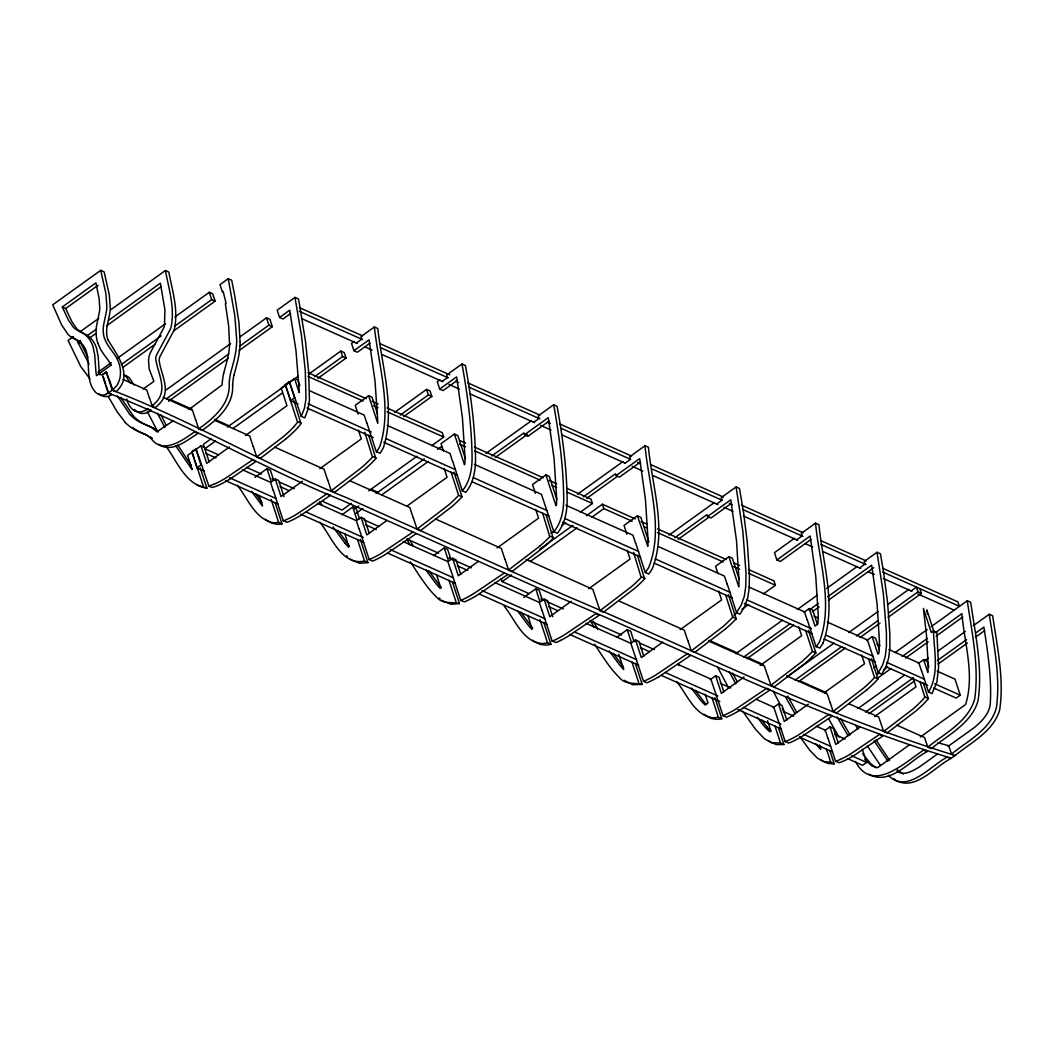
<?xml version="1.0" encoding="UTF-8"?>
<svg xmlns="http://www.w3.org/2000/svg" width="1054" height="1054" viewBox="0 0 1054 1054"><rect width="100%" height="100%" fill="white"/><g stroke="black" fill="none" stroke-linecap="round" stroke-linejoin="round"><path stroke-width="1.5" d="M240.048 341.812L238.981 322.906L234.752 295.805L231.696 280.206L228.27 278.678L219.996 284.606L222.394 291.932L223.105 291.418L226.096 303.275L225.411 303.776L228.692 326.279L229.495 343.341M232.605 385.145C233.922 405.263 217.032 419.9 202.144 430.401L198.719 428.873L195.688 419.637M223.738 373.195L226.307 363.498A73.187 53.187 -65.9 0 0 229.706 343.301M233.988 375.132L236.926 364.052A77.838 56.56 -65.9 0 0 240.154 341.786M294.988 297.386L298.414 298.914L299.823 306.345L305.489 341.404L308.703 372.22L309.441 400.296L307.873 409.716L304.698 417.911L301.26 416.383L304.435 408.175L306.003 398.768L305.278 370.679L301.497 335.739L294.988 297.386L277.189 310.166L279.573 317.478L283.012 319.019L290.627 313.552M823.108 642.861C836.863 605.101 822.607 563.126 818.945 524.708L815.519 523.179L801.317 533.377L802.147 535.933L796.64 539.885M928.561 692.083C939.483 673.638 934.081 651.082 933.422 630.924L936.861 632.466L938.627 667.05L936.822 682.281L931.986 693.611L928.561 692.083L921.67 671.003M877.033 552.283L880.459 553.811L883.595 572.256L887.587 602.532L889.839 634.034L889.879 647.881L888.654 658.065L886.019 666.615L881.711 674.257L878.285 672.729L882.593 665.074L885.228 656.537L886.44 646.339L886.414 632.505L883.344 593.626L877.033 552.283L864.214 561.479L865.057 564.048L859.55 568.001M374.381 326.977L377.806 328.505C381.917 367.279 395.711 409.057 383.445 447.502A32.305 23.478 -65.9 0 1 380.02 453.273L376.594 451.744A32.305 23.478 -65.9 0 0 380.02 445.974C392.272 407.529 378.491 365.751 374.381 326.977L360.969 336.608L361.812 339.164L356.292 343.13M823.108 642.861A34.071 24.756 -65.9 0 1 819.801 648.078L816.376 646.55A34.071 24.756 -65.9 0 0 819.683 641.333C833.424 603.56 819.195 561.598 815.519 523.179M301.26 416.383L289.323 381.653L285.318 384.539L297.557 422.219A48.339 35.125 -65.9 0 1 293.802 426.712L293.71 426.83M293.855 400.507L300.996 423.748A48.339 35.125 -65.9 0 1 297.241 428.24L297.149 428.359A104.425 75.888 -65.9 0 1 286.201 438.596M461.981 363.999L465.42 365.527C471.059 396.172 475.064 427.213 475.525 458.398C475.644 470.321 473.47 482.89 465.776 492.402L462.35 490.861C470.242 481.111 472.284 468.187 472.087 456C471.52 425.105 467.594 394.354 461.981 363.999L446.751 374.934L447.594 377.503L442.074 381.456M474.392 464.353L541.453 494.313L553.864 531.783C561.611 522.257 563.837 509.635 563.706 497.659C563.271 466.474 559.279 435.421 553.64 404.776L538.251 415.829L539.095 418.385L533.574 422.338M736.087 486.948L739.513 488.476L743.61 512.89L747.286 542.27L749.42 574.272L749.223 587.803L747.721 597.908L744.704 606.485L739.987 614.166L736.548 612.624L741.265 604.956L744.295 596.38L745.797 586.274L745.982 572.744L742.899 531.638L736.087 486.948L721.252 497.593L722.082 500.163L716.575 504.115M919.997 681.661L924.859 697.208A58.141 42.252 -65.9 0 1 921.17 701.345L920.656 701.885A112.449 81.725 -65.9 0 1 912.685 709.263L883.634 731.476L878.772 717.089L848.786 703.69M923.436 683.203L928.297 698.736A58.141 42.252 -65.9 0 1 924.595 702.873L924.081 703.413A112.449 81.725 -65.9 0 1 916.124 710.804L887.06 733.004L883.634 731.476M868.562 658.75L874.477 677.524A70.947 51.567 -65.9 0 1 870.42 681.819L870.354 681.898A122.646 89.142 -65.9 0 1 863.226 688.42L833.121 711.41L830.288 702.741M871.487 658.724L877.916 679.066A70.947 51.567 -65.9 0 1 873.858 683.361L873.792 683.427A122.646 89.142 -65.9 0 1 866.665 689.962M364.776 432.219L372.405 457.054A72.133 52.423 -65.9 0 1 368.742 460.941L368.162 461.507A125.452 91.171 -65.9 0 1 360.811 468.213L331.259 490.742L327.728 479.965M368.702 435.289L375.83 458.582A72.133 52.423 -65.9 0 1 372.167 462.469L371.601 463.049A125.452 91.171 -65.9 0 1 364.249 469.741L334.685 492.284L331.259 490.742M725.508 594.601L732.728 617.236A107.956 78.457 -65.9 0 1 722.148 627.275L691.266 650.924L687.88 640.555M736.153 618.764L728.446 594.64M549.766 536.618L542.586 513.048M546.012 514.589L553.205 538.146A111.237 80.842 -65.9 0 1 543.073 547.711L511.967 571.518L508.542 569.977L505.011 559.187M633.573 552.362L641.161 577.394A83.266 60.513 -65.9 0 1 637.341 581.281L637.209 581.413A131.342 95.453 -65.9 0 1 631.069 586.986L599.989 610.714L592.835 589.318L526.117 559.49M637.499 555.432L644.587 578.936A83.266 60.513 -65.9 0 1 640.766 582.822L640.648 582.941A131.342 95.453 -65.9 0 1 634.495 588.527L603.428 612.255L599.989 610.714M107.93 339.81C116.875 354.763 133.963 375.659 116.177 391.521C108.944 390.441 117.6 386.713 118.101 383.129C119.3 380.771 120.064 378.175 120.34 375.54C120.775 371.272 120.248 366.911 118.812 362.866C115.808 353.683 107.561 347.425 104.504 338.281M539.661 546.222L508.542 569.977M725.613 628.869L694.705 652.452L691.266 650.924M866.665 689.975L836.56 712.939L833.121 711.41M286.227 438.662L260.154 458.477L256.715 456.935L253.289 446.448M110.736 309.784L165.386 270.535L168.811 272.064C172.276 290.206 178.205 308.888 174.727 327.465A27.773 20.184 -65.9 0 1 173.805 330.758L159.892 356.674A12.701 9.223 -65.9 0 0 159.101 359.928C160.682 374.433 172.487 391.706 158.627 404.578A26.745 19.446 -65.9 0 1 156.335 406.752C155.676 408.346 150.458 406.106 152.896 405.21M256.715 456.935L282.801 437.12A104.425 75.888 -65.9 0 0 293.75 426.883M413.511 518.304L417.041 529.095L448.108 505.38A131.052 95.242 -65.9 0 0 454.248 499.807L454.393 499.662A80.262 58.326 -65.9 0 0 458.648 495.301L451.086 472.166M767.707 675.627L770.869 685.298L801.527 661.899A127.547 92.699 -65.9 0 0 808.194 655.825A76.705 55.743 -65.9 0 0 812.45 651.398L805.572 630.384M896.73 725.112L924.516 737.523L927.823 747.128C944.858 733.202 968.534 721.634 974.752 698.723C979.232 666.102 971.999 632.953 967.256 600.754L931.196 626.643M937.915 742.767L948.679 745.692L951.564 754.045C967.835 740.738 990.431 729.697 996.386 707.827C1000.681 676.668 993.79 645.022 989.258 614.258L973.343 625.681M73.424 336.582L68.088 340.402L80.671 366.357L89.985 378.979M80.078 331.786L98.747 318.387M89.076 364.065L77.877 342.405L80.539 340.495M87.192 335.712L96.507 329.032M108.483 320.429L160.366 283.17L164.898 309.612L164.49 325.475A18.722 13.61 -65.9 0 1 163.857 327.689L149.997 353.446A21.818 15.863 -65.9 0 0 148.522 360.336L149.207 369.098L153.91 381.324L143.212 389.018M89.3 338.202L95.954 333.433M106.586 325.791L161.143 286.622M98.022 372.207L111.276 362.695M117.89 357.938L165.583 323.683M174.859 317.03L209.298 292.301L212.724 293.829L215.121 301.141L173.897 330.745M955.293 755.296L951.275 758.182C816.336 717.181 689.948 652.426 560.241 597.816L342.55 500.571C262.789 468.319 188.416 424.011 108.219 393.076L102.225 374.763L106.243 371.878L109.708 381.166M106.744 372.102L102.225 374.763M121.276 364.539L161.157 335.897M174.463 326.345L211.696 299.613L215.121 301.141M123.371 367.029L155.281 344.118M108.219 393.076L112.225 390.191C192.421 421.152 266.807 465.407 346.555 497.699L564.259 594.93C693.308 649.304 819.129 713.413 953.198 754.875M165.597 390.296L230.642 343.591M239.93 336.911L266.491 317.847L269.916 319.388L272.314 326.7L239.021 350.6M166.374 398.781L228.942 353.854M239.587 346.199L268.875 325.172L272.314 326.7M279.573 317.478L289.731 310.192L295.976 350.613L299.178 390.283A116.164 84.425 -65.9 0 1 299.204 392.615L294.58 378.544L281.207 388.149L286.952 405.711L245.477 435.486M168.469 401.271L228.375 358.255M173.093 420.849L156.809 431.85A63.253 45.968 -65.9 0 0 149.589 426.383M188.969 409.453L222.091 384.973A63.253 45.968 -65.9 0 1 223.659 373.195M198.719 428.873C213.606 418.372 230.483 403.722 229.166 383.603A54.176 39.367 -65.9 0 1 230.483 373.603L233.487 362.523A77.838 56.56 -65.9 0 0 236.728 340.258L234.805 315.515L228.27 278.678M204.463 471.23L196.953 467.871L191.683 451.771L196.202 449.109L198.837 457.159M196.202 449.109L191.683 451.771M287.149 383.801L289.837 381.877M204.384 447.318L200.958 445.776L187.572 455.381L192.21 469.544A116.164 84.425 -65.9 0 1 190.945 468.016L175.675 445.763M211.406 438.569L203.382 444.34L209.166 461.955M227.453 427.041L286.306 384.789M290.324 381.904L298.348 376.133M215.517 441.046L204.819 448.727L218.244 454.722M232.908 428.556L282.393 393.01M308.756 374.104L340.824 351.074L344.263 352.603L346.055 358.096L317.965 378.267M354.144 341.509L351.522 343.38L353.92 350.705L357.346 352.234L369.967 343.182M314.54 376.726L342.616 356.555L346.055 358.096M353.92 350.705L369.058 339.836L374.987 380.652L377.727 420.836A111.935 81.356 -65.9 0 1 377.727 423.194L368.637 395.711L355.251 405.316L358.123 414.103M196.953 467.871L200.958 464.985L195.701 448.885M285.318 384.539L290.575 400.639L294.593 397.753L289.323 381.653M229.429 447.015L206.689 463.352L200.958 445.776M254.936 477.357L266.978 468.714L270.404 470.242L273.763 480.492M283.987 496.632L278.73 480.532L275.292 479.003L271.286 481.889L266.978 468.714M394.525 412.443L426.606 389.4L430.045 390.929L431.837 396.423L403.748 416.593M439.926 379.835L437.305 381.719L439.702 389.031L443.128 390.573L457.476 380.27M302.432 481.204L281.036 496.566L275.292 479.003M319.823 468.714L361.285 438.938L358.413 430.151M400.309 415.065L428.398 394.894L431.837 396.423M439.702 389.031L456.645 376.871L462.429 417.753L464.985 457.225A97.231 70.658 -65.9 0 1 464.84 464.01L464.458 464.774L454.406 434.037L441.033 443.642L443.431 450.967M351.43 503.338L342.063 510.057L322.669 501.388M368.821 490.848L416.976 456.263M431.679 445.697L443.721 437.054L442.285 432.667L387.082 408.003M342.063 514.721L352.761 507.04L356.186 508.581L359.533 518.818M354.75 508.858L358.755 505.973M376.146 493.483L424.301 458.912M437.673 449.307L441.679 446.422M356.173 513.245L362.866 508.45M381.588 494.998L428.411 461.375M369.295 533.508L364.513 518.871L361.074 517.33L357.069 520.215L352.761 507.04M386.884 520.492L366.818 534.892L361.074 517.33M406.949 506.078L447.067 477.264L444.195 468.49M485.986 453.352L531.4 420.744M491.81 455.947L523.917 432.891L524.51 434.722L527.949 436.264L549.081 421.073M524.51 434.722L548.291 417.647L554.075 458.53L556.604 498.015A97.1 70.565 -65.9 0 1 556.459 504.8L555.959 505.67L545.906 474.932L532.533 484.537L535.406 493.312M495.248 457.476L527.343 434.432L527.949 436.264M433.563 555.616L444.261 547.935L447.686 549.463L451.033 559.714M460.796 574.39L456 559.753L452.574 558.225L448.556 561.097L444.261 547.935M478.384 561.374L458.319 575.787L452.574 558.225M497.106 547.935L538.568 518.16L535.696 509.372M577.487 494.247L622.901 461.626M635.733 543.232L645.298 572.506L648.737 574.035A36.508 26.534 -65.9 0 0 652.294 568.712C667.432 530.175 652.044 486.711 648.447 447.278L645.022 445.75L629.752 456.711L630.582 459.267L625.075 463.233M583.31 496.829L615.417 473.786L616.01 475.617L619.449 477.146L640.476 462.034M616.01 475.617L639.686 458.609L645.443 499.425L647.986 538.857A94.109 68.391 -65.9 0 1 647.802 546.315L637.406 515.814L624.034 525.419L626.906 534.207M586.749 498.371L617.512 476.276M550.939 533.271L553.613 531.348M561.637 525.59L565.655 522.705M580.372 512.139L592.414 503.496L590.978 499.109L567.105 488.437M539.543 549.358L572.981 525.353M586.353 515.749L602.414 504.22L635.233 518.884M501.23 578.686L502.191 581.61L511.559 574.878M530.281 561.439L577.091 527.817M591.808 517.25L603.85 508.608L632.189 521.269M523.719 597.46L535.761 588.817L539.187 590.345L542.533 600.596M552.77 616.735L547.5 600.635L544.075 599.107L540.056 601.992L535.761 588.817M571.215 601.307L549.819 616.669L544.075 599.107M588.606 588.817L630.068 559.042L627.196 550.254M668.987 535.129L714.401 502.508M674.81 537.724L706.918 514.668L707.511 516.5L710.936 518.028L731.595 503.206M707.511 516.5L730.751 499.82L736.456 540.307L738.959 579.489A93.253 67.772 -65.9 0 1 738.788 586.867L728.907 556.71L715.534 566.314L717.932 573.626M678.249 539.253L709.013 517.158M616.55 637.393L627.262 629.699L630.687 631.241L634.034 641.478M643.783 656.168L639.001 641.53L635.575 639.989L631.557 642.874L627.262 629.699M794.466 538.291L774.479 552.639L776.877 559.964L780.303 561.492L810.934 539.49M776.877 559.964L810.17 536.051L815.743 575.879L818.181 614.574A84.333 61.29 -65.9 0 1 817.851 623.77L815.005 626.102L809.261 608.54L803.912 612.374M662.716 642.189L641.319 657.564L635.575 639.989M680.107 629.699L721.568 599.924L718.696 591.149M733.94 615.049L736.614 613.125M741.963 609.278L748.656 604.482M763.373 593.916L775.401 585.273L773.965 580.886L748.604 569.542M735.811 653.691L782.569 620.121M797.259 609.568L817.298 595.181M826.652 588.461L857.376 566.393M710.291 679.606L715.64 675.772L719.065 677.3L723.848 691.938M743.637 657.116L790.316 623.586M808.985 610.174L818.326 603.481M827.667 596.775L871.684 565.155L877.099 604.034L879.484 642.018M747.062 658.645L793.741 625.127M812.423 611.715L819.09 606.92M828.431 600.213L873.779 567.658M744.111 677.011L721.371 693.334L715.64 675.772M760.171 665.482L801.633 635.707L798.761 626.919M787.285 676.694L834.03 643.111M848.733 632.571L878.114 611.465M887.468 604.746L908.838 589.397M911.012 591.004L916.44 587.104L917.994 591.861L921.433 593.389L888.035 617.38M795.085 680.12L841.843 646.537M856.546 635.984L877.916 620.635M888.601 612.967L917.994 591.861M798.524 681.648L845.282 648.078M859.972 637.525L880.011 623.138M773.188 707.721L778.537 703.874L781.976 705.416L786.758 720.053M866.823 640.489L872.172 636.642L875.597 638.171L879.431 649.883M767.562 720.804L770.909 731.054L769.842 731.608M808.352 704.151L784.281 721.45L778.537 703.874M824.412 692.623L864.53 663.809L861.671 655.035M873.779 667.867L876.454 665.957M895.149 652.531L927.191 629.515M933.422 630.924L931.275 632.479L923.396 608.382L926.479 635.219L928.113 664.402M876.954 674.626L879.616 672.716M883.595 669.857L887.573 666.998M902.184 656.51L927.401 638.408M935.359 632.69L961.907 613.626C964.397 643.243 974.95 675.298 965.569 704.507L920.3 737.023M877.732 678.065L891.012 668.526M905.61 658.052L928.179 641.846M936.136 636.129L962.684 617.064M824.663 730.725L830.012 726.878L833.437 728.406L838.22 743.044M918.284 663.48L923.633 659.646L927.072 661.174L928.943 666.892M857.982 708.525L904.398 675.206M924.279 660.924L928.258 658.065M937.546 651.398L965.385 631.399M865.479 712.188L913.383 677.788M937.335 660.581L966.61 639.554M975.925 632.861L983.909 627.13C987.756 652.347 991.84 677.972 990.273 703.532C989.561 713.756 981.696 721.265 974.383 727.497L948.099 746.377M868.904 713.716L914.147 681.227M938.1 664.02L967.388 643.006M975.372 637.262L984.686 630.582M859.827 727.155L835.756 744.44L830.012 726.878M874.543 716.588L916.005 686.813L913.133 678.025M862.317 749.262L866.625 762.437L862.607 765.323L847.574 758.603M937.243 671.174L954.99 679.105L960.247 695.205L956.241 698.091L933.699 688.012M909.642 744.677L877.679 767.628L872.04 766.034L866.006 760.764M937.599 753.913L919.193 767.128C912.777 770.619 903.924 776.64 896.941 770.975M111.065 365.171L96.481 375.646A57.865 42.055 -65.9 0 1 95.677 368.65L94.728 354.869L93.015 346.568A37.206 27.048 -65.9 0 0 84.821 334.5L75.638 329.151A24.334 17.681 -65.9 0 1 73.332 327.241L68.444 320.152L62.291 306.964L95.901 282.854L99.063 298.177L99.787 308.242A24.334 17.681 -65.9 0 1 99.366 312.116L96.494 326.108A37.206 27.048 -65.9 0 0 97.785 343.143M62.291 306.964L65.717 308.506L98.035 285.318M412.865 532.099L381.061 553.534A131.052 95.242 -65.9 0 1 374.302 557.21L374.13 557.289A80.262 58.326 -65.9 0 1 369.19 559.542L359.111 528.686M416.304 533.627L384.486 555.063A131.052 95.242 -65.9 0 1 377.727 558.752L377.569 558.831A80.262 58.326 -65.9 0 1 372.615 561.071L369.19 559.529M504.365 572.981L472.495 594.456M507.804 574.509L475.934 595.997A111.237 80.842 -65.9 0 1 464.59 601.847L460.69 600.437L450.611 569.568M947.388 757.035C931.222 764.94 906.835 795.085 888.324 775.204M229.324 479.517L255.977 461.468L252.552 459.939L225.899 477.989A104.425 75.888 -65.9 0 1 213.685 484.379M658.882 676.787L690.528 655.456L687.089 653.928L655.443 675.258A107.956 78.457 -65.9 0 1 643.572 681.319L630.819 643.322L586.116 623.349M849.695 754.532L879.458 734.467L882.896 736.008L853.134 756.061A112.449 81.725 -65.9 0 1 844.28 760.751L843.674 760.988A58.141 42.252 -65.9 0 1 839.195 762.727L835.558 761.251L828.036 738.235M109.445 395.698C114.873 394.736 108.114 391.719 106.019 394.17M542.099 610.464L552.138 641.161L556.09 642.492A83.266 60.513 -65.9 0 0 560.517 640.45L560.662 640.384M840.249 759.46L840.842 759.196A112.449 81.725 -65.9 0 0 849.695 754.506M460.69 600.437L461.151 600.253A111.237 80.842 -65.9 0 0 472.482 594.403M552.138 641.161L552.665 640.951A83.266 60.513 -65.9 0 0 557.092 638.922L557.237 638.843A131.342 95.453 -65.9 0 0 563.995 635.154L595.813 613.718L599.252 615.246L567.421 636.695A131.342 95.453 -65.9 0 1 560.662 640.384M213.554 484.353L213.672 484.3A48.339 35.125 -65.9 0 1 208.85 485.934L198.982 457.133M283.302 520.887L283.737 520.729A72.133 52.423 -65.9 0 0 288.071 518.871L288.73 518.555A125.452 91.171 -65.9 0 0 296.833 514.154L327.083 493.746L330.508 495.275L300.258 515.696A125.452 91.171 -65.9 0 1 292.156 520.096L291.497 520.399A72.133 52.423 -65.9 0 1 287.175 522.27L283.302 520.887L273.329 490.36M785.19 741.581L785.375 741.515A70.947 51.567 -65.9 0 0 790.171 739.447L790.25 739.421A122.646 89.142 -65.9 0 0 798.115 735.178L828.958 714.414L832.383 715.943L801.554 736.72A122.646 89.142 -65.9 0 1 793.675 740.975A70.947 51.567 -65.9 0 1 788.814 743.057L785.19 741.581L773.794 707.208L755.995 699.25M835.558 761.251L835.769 761.186A58.141 42.252 -65.9 0 0 840.249 759.447M410.309 561.808C418.478 574.022 426.027 587.012 436.725 597.249C442.614 604.482 452.219 601.65 459.491 603.56L452.39 581.861M459.399 603.573L451.191 604.285L443.523 601.36M635.312 663.388L642.189 684.402C634.864 682.597 625.272 684.942 619.488 677.669C609.502 667.907 602.282 655.746 594.535 644.231M642.189 684.402L632.571 684.718L624.192 680.291M360.389 539.411L367.978 562.625L364.552 561.097C341.285 565.853 331.628 536.328 319.797 522.178M367.978 562.625L359.361 563.258L351.72 560.109M714.889 697.656L721.753 718.67L717.985 717.221A34.071 24.756 -65.9 0 1 713.163 717.827C694.52 715.666 687.076 694.257 676.589 681.503M721.753 718.67L721.41 718.749A34.071 24.756 -65.9 0 1 716.601 719.355L710.976 718.42L705.192 715.205M275.068 502.494L282.037 523.798L278.322 522.323A32.305 23.478 -65.9 0 1 273.157 522.705C254.923 519.108 247.769 498.265 237.308 485.248M282.037 523.798L281.761 523.851A32.305 23.478 -65.9 0 1 276.583 524.246L271.458 523.061L266.491 520.189M778.353 727.497L783.912 744.493L780.487 742.965L771.673 742.767L764.361 738.735L755.626 729.408L742.688 711.226M783.912 744.493L776.35 744.611L769.42 741.489M829.761 750.29L834.188 763.847L830.763 762.319L823.332 761.555L817.443 758.182L809.973 750.514L799.986 736.904M834.188 763.847L827.957 763.452L822.054 760.606M200.273 467.897L206.9 488.147C186.044 485.117 177.612 462.403 166.664 447.225M206.9 488.147L198.218 485.472M100.393 374.354L99.287 374.065A18.722 13.61 -65.9 0 1 98.76 373.88M123.95 375.184L124.939 375.435A21.818 15.863 -65.9 0 1 129.51 377.978L134.042 385.013M903.238 774.176L897.349 769.842M553.64 404.776L557.065 406.304C562.704 436.949 566.696 468.002 567.144 499.188C567.263 511.137 565.063 523.719 557.355 533.232L553.864 531.783M967.256 600.754L970.681 602.282C975.385 634.653 982.868 668.025 978.046 700.791C971.524 723.387 948.192 734.836 931.249 748.669L927.823 747.128M989.258 614.258L992.684 615.786C997.163 646.708 1004.304 678.592 999.693 709.882C993.448 731.436 971.169 742.372 955.003 755.573L951.564 754.045M299.402 307.623L362.536 335.844M380.586 343.894L449.742 374.802M467.778 382.865L539.951 415.118M559.49 423.84L631.649 456.092M651.201 464.827L723.36 497.066M741.41 505.129L803.043 532.678M821.092 540.742L866.19 560.899M882.725 568.29L957.902 601.874L959.338 606.261L882.659 572.006M299.336 311.338L362.471 339.559M380.52 347.622L448.174 377.846M455.684 381.205L458.688 382.549M469.214 387.253L539.872 418.833M547.395 422.193L550.399 423.537M560.926 428.24L630.081 459.136M637.604 462.495L640.608 463.839M652.637 469.214L721.792 500.123M729.315 503.483L732.319 504.826M742.846 509.53L802.977 536.394M821.013 544.457L866.124 564.615M301.497 318.545L357.122 343.393M364.644 346.753L372.154 350.112M382.681 354.816L442.825 381.693M448.833 384.381L459.36 389.084M469.886 393.788L534.523 422.667M540.544 425.355L551.071 430.058M561.584 434.762L624.732 462.983M632.255 466.342L642.769 471.046M653.296 475.749L717.945 504.629M723.953 507.317L732.978 511.348M743.505 516.052L797.628 540.241M805.151 543.601L812.66 546.96M823.187 551.664L860.775 568.462M868.285 571.821L874.306 574.496M883.318 578.527L911.881 591.294M917.902 593.982L953.989 610.108M368.637 395.711L372.062 397.239L377.622 414.235M454.406 434.037L457.844 435.579L465.381 458.635M545.906 474.932L549.345 476.461L556.881 499.517M637.406 515.814L640.845 517.356L648.882 541.94M728.907 556.71L732.346 558.238L739.236 579.357M308.018 372.668L366.199 398.662M372.167 401.337L378.136 403.998M459.689 440.44L465.657 443.115M474.603 447.107L543.232 477.778M549.2 480.44L556.657 483.773M641.201 521.546L647.169 524.22M657.604 528.884L726.232 559.542M733.689 562.876L739.658 565.55M307.966 376.397L363.156 401.06M373.603 405.724L378.083 407.727M387.029 411.719L443.721 437.054M459.636 444.169L465.604 446.83M474.55 450.835L540.188 480.163M552.125 485.499L556.604 487.501M567.052 492.165L592.414 503.496M644.126 526.605L647.103 527.935M657.551 532.613L723.189 561.94M733.637 566.604L739.605 569.279M748.551 573.271L775.401 585.273M294.58 378.544L298.005 380.072L299.863 385.738M809.261 608.54L812.7 610.068L817.482 624.706M309.612 390.718L364.17 415.092L366.805 423.141M387.174 425.381L449.953 453.431L452.588 461.481M565.893 505.235L632.953 535.208L635.588 543.258M658.882 546.789L724.454 576.09L727.089 584.14M749.025 587.065L804.518 611.86L807.14 619.91M814.017 616.116L818.471 618.105M827.364 622.071L867.416 639.976L878.285 672.729M876.981 644.244L879.971 645.588M888.957 649.593L918.89 662.979L921.525 671.029M308.111 403.801L371.219 431.995M386.251 438.714L455.368 469.597M473.404 477.66L547.026 510.558M565.063 518.608L638.684 551.519M655.219 558.897L730.343 592.467M746.878 599.858L811.488 628.724M826.52 635.443L873.094 656.26M886.625 662.307L924.187 679.092M934.7 683.782L960.247 695.205M290.575 400.639L298.084 403.985M307.109 408.017L373.221 437.568M383.735 442.258L457.37 475.17M472.39 481.876L549.029 516.117M562.546 522.165L640.687 557.079M654.205 563.126L732.346 598.04M744.361 603.415L811.988 633.625M824.004 639.001L875.097 661.833M885.61 666.523L927.691 685.324M925.017 697.01L928.455 698.538M874.636 677.353L878.074 678.881M812.436 651.398L815.875 652.927A76.705 55.743 -65.9 0 1 811.633 657.34M297.874 421.784L301.312 423.313M732.859 617.091L736.285 618.619M372.76 456.645L376.186 458.187M458.648 495.288L462.074 496.829A80.262 58.326 -65.9 0 1 457.818 501.19L457.673 501.335A131.052 95.242 -65.9 0 1 451.534 506.908L420.467 530.636L417.041 529.095M550.148 536.196L553.574 537.738M641.596 576.92L645.022 578.462M77.877 342.405L81.316 343.933L87.785 357.319M169.483 399.163L192.039 409.242M214.594 419.321L229.627 426.027M370.942 489.188L378.465 492.547M709.223 640.345L737.787 653.098M746.812 657.129L763.346 664.521M799.419 680.647L826.481 692.741M123.094 379.4L146.783 389.993L149.378 397.964M163.265 397.358L192.526 410.428L195.543 419.663M215.095 420.52L249.719 435.987L253.144 446.474M274.712 447.159L324.052 469.201L327.583 479.992M349.875 480.743L409.835 507.541L413.366 518.331M435.394 518.963L501.335 548.423L504.866 559.213M619.409 601.188L684.336 630.2L687.722 640.582M708.828 641.148L764.4 665.97L767.562 675.654M786.587 675.891L827.298 694.085L830.144 702.768M948.534 757.549L950.827 758.577C934.648 766.666 916.097 791.027 896.098 780.553M770.869 685.298L774.308 686.826L804.966 663.427A127.547 92.699 -65.9 0 0 811.633 657.353M246.583 467.396L261.511 474.063M271.945 478.727L274.936 480.057M279.415 482.06L294.329 488.727M363.946 519.833L378.86 526.499M407.213 539.161L438.543 553.166M448.978 557.829L471.362 567.829M502.191 581.61L529.042 593.613M540.979 598.935L543.956 600.279M546.947 601.61L563.35 608.935M590.214 620.938L621.544 634.943M633.467 640.265L636.458 641.609M639.435 642.94L654.363 649.607M205.662 453.339L215.991 457.95M242.525 469.82L270.549 482.337L273.17 490.387M280.087 486.605L289.059 490.611M317.465 503.298L356.331 520.663L358.953 528.713M365.857 524.918L376.291 529.582M403.115 541.572L447.831 561.558L450.453 569.608M457.357 565.814L467.792 570.477M494.616 582.454L539.319 602.44L541.954 610.49M548.857 606.696L557.79 610.688M640.397 647.604L649.396 651.622M677.893 664.363L710.883 679.105L722.991 715.64L726.417 717.168A76.705 55.743 -65.9 0 0 731.384 714.968A127.547 92.699 -65.9 0 0 738.735 710.976L770.131 689.83L766.693 688.288L735.31 709.461A127.547 92.699 -65.9 0 1 727.958 713.439A76.705 55.743 -65.9 0 1 722.991 715.653M720.383 683.348L730.778 687.985M783.346 711.476L793.82 716.167M816.283 726.193L825.256 730.211L827.891 738.261M834.742 734.454L845.097 739.078M229.508 477.752L276.095 498.555M306.147 511.994L363.248 537.5M390.296 549.595L453.404 577.79M481.955 590.543L545.063 618.751M575.115 632.176L636.721 659.712M665.272 672.465L717.866 695.969M743.399 707.379L780.974 724.164M803.504 734.243L830.552 746.324M851.592 755.731L866.625 762.437M225.503 480.624L278.085 504.128M300.627 514.194L363.735 542.402M387.78 553.139L455.394 583.363M479.438 594.1L547.052 624.311M569.595 634.389L638.711 665.272M661.253 675.351L719.856 701.529M737.892 709.592L781.462 729.065M799.499 737.115L832.555 751.897M208.428 486.026L212.276 487.449A48.339 35.125 -65.9 0 0 216.992 485.881L217.111 485.841A104.425 75.888 -65.9 0 0 229.311 479.451M643.401 681.319L646.998 682.794A107.956 78.457 -65.9 0 0 658.869 676.721M504.128 606.103C515.024 619.265 522.771 642.281 542.481 643.559A36.508 26.534 -65.9 0 0 547.487 642.729L550.926 644.271L543.877 622.69M147.876 435.645L142.553 433.299A82.291 59.801 -65.9 0 1 133.911 428.491M78.602 340.798L74.676 338.637A33.385 24.268 -65.9 0 1 73.609 337.886M152.975 428.003L145.07 424.433A68.721 49.946 -65.9 0 1 132.896 415.592M149.549 426.475L141.644 422.904A68.721 49.946 -65.9 0 1 129.458 414.064M79.169 341.088L81.408 342.313M135.215 410.955L134.556 410.586M876.019 767.879L870.499 763.439L863.687 755.099M137.982 412.127L138.641 412.483A16.732 12.161 -65.9 0 0 145.715 413.089L147.995 412.219A26.745 19.446 -65.9 0 0 150.551 410.889L151.381 410.388L147.942 408.847L147.125 409.36A26.745 19.446 -65.9 0 1 144.556 410.691L142.29 411.508A16.732 12.161 -65.9 0 1 135.202 410.981M100.631 374.657L98.417 373.011M870.512 775.164C891.486 784.743 910.195 760.184 927.072 751.66L923.647 750.132C904.806 762.279 872.62 794.242 855.453 761.502M197.823 485.222L196.637 484.379M534.233 641.491L540.122 644.429L545.919 645.101A36.508 26.534 -65.9 0 0 550.926 644.257M443.115 601.083L441.85 600.174M870.143 774.914L869.023 774.11M351.311 559.819L350.468 559.2M769.012 741.199L768.195 740.593M159.945 445.262C173.04 452.614 187.375 439.966 197.968 433.405L194.542 431.876C183.304 439.808 163.317 454.551 151.697 439.241A54.176 39.367 -65.9 0 0 145.584 434.564L139.115 431.771A82.291 59.801 -65.9 0 1 124.701 422.061M821.659 760.316L820.486 759.407M533.811 641.188L532.547 640.2M895.386 780.026L894.675 779.459M704.77 714.889L703.94 714.217M80.631 342.629L71.25 337.109A33.385 24.268 -65.9 0 1 68.088 334.5L61.712 325.093L52.713 304.843L100.71 270.351L104.135 271.879L109.287 294.922L110.314 308.176A33.385 24.268 -65.9 0 1 109.735 313.46L106.941 326.951A28.102 20.421 -65.9 0 0 107.89 339.836M266.082 519.872L265.239 519.187M159.641 445.025L158.732 444.248M705.034 704.77L707.998 702.939L705.126 694.151M894.319 779.156L893.594 778.524M440.15 598.777L439.294 598.013M347.491 556.631L346.621 555.787M124.859 421.837L117.297 412.022L108.351 396.686M132.962 415.5L120.815 397.463M129.537 413.958L117.376 395.935M865.637 760.356L864.886 759.486M766.917 726.852L761.238 719.553M816.376 744.638L815.546 743.637M345.106 543.324L334.474 528.963M261.998 502.626L255.582 493.746M887.982 761.212L874.082 740.791M757.273 717.287L763.478 725.323A74.202 53.925 -65.9 0 0 769.802 731.674M862.739 753.794L863.213 754.453M191.288 465.486L177.652 444.986M889.629 760.329L876.045 739.934M880.433 765.415L867.323 745.863M695.35 690.449L703.374 701.029A84.333 61.29 -65.9 0 0 706.602 704.573M691.332 688.091L699.935 699.487A84.333 61.29 -65.9 0 0 705.007 704.81M613.217 653.335L623.138 666.668A93.253 67.772 -65.9 0 0 623.586 667.169M609.159 650.898L619.712 665.127A93.253 67.772 -65.9 0 0 623.731 669.488L618.803 654.389M520.834 612.203L531.466 626.537A94.109 68.391 -65.9 0 0 532.744 628.013M517.409 610.661L528.028 624.996A94.109 68.391 -65.9 0 0 532.086 629.396L527.909 615.325M425.842 569.937L436.475 584.285A97.1 70.565 -65.9 0 0 440.164 588.33L440.928 588.277L436.409 574.443M337.899 530.491L348.531 544.852A97.231 70.658 -65.9 0 0 349.401 545.853M428.622 570.53L439.9 585.826A97.1 70.565 -65.9 0 0 441.191 587.315M251.55 491.335L261.26 504.471A111.935 81.356 -65.9 0 0 262.512 505.92L259.152 495.301M333.156 527.053L333.828 528.014M848.088 735.745L837.113 716.997M850.051 734.941L840.552 718.538M839.05 737.128L828.866 719.144M795.072 713.782L785.375 696.641M796.758 712.385L787.694 696.088M678.209 663.994L679.158 665.614M597.697 629.093L593.6 621.847M594.272 627.565L590.161 620.319M413.287 546.236L410.138 540.649M409.848 544.694L406.712 539.121M321.931 505.248L319.863 501.585M784.4 712.082L782.384 708.486M735.824 683.835L729.197 671.609M728.63 687.999L717.484 666.853M164.872 427.423L157.375 413.287M737.154 681.595L732.622 673.15M157.692 431.6L147.415 411.785M780.263 704.612L773.241 691.2M857.824 729.289L855.808 725.495M166.295 425.289L160.801 414.815M65.717 308.506L71.883 321.694L76.771 328.769A24.334 17.681 -65.9 0 0 79.076 330.679L88.259 336.028A37.206 27.048 -65.9 0 1 96.481 348.07L98.167 356.41L99.089 370.191A57.865 42.055 -65.9 0 0 99.511 374.737M130.617 383.485L126.085 376.449A21.818 15.863 -65.9 0 0 123.502 374.684M97.824 343.117L100.354 348.874A83.45 60.645 -65.9 0 0 103.569 353.933L107.877 359.875A57.865 42.055 -65.9 0 1 111.092 365.145M919.879 588.633L921.433 593.389M934.213 632.505L926.835 609.91L927.415 614.074M923.633 659.646L927.836 672.492A82.252 59.775 -65.9 0 0 928.087 664.402M872.172 636.642L877.916 654.205L878.865 653.322A74.202 53.925 -65.9 0 0 879.418 642.044M807.298 619.884L816.125 646.906M808.51 630.424L815.875 652.927M826.323 748.762L830.763 762.319M819.432 745.046L820.829 749.328A82.252 59.775 -65.9 0 1 816.389 744.611M774.927 725.956L780.487 742.965M727.234 584.114L736.548 612.624M711.951 697.629L718.327 717.128M602.414 504.22L603.85 508.608M631.886 661.846L638.75 682.86M539.951 619.62L547.5 642.742M452.733 461.454L462.35 490.861M454.01 472.152L462.074 496.829M426.606 389.4L428.398 394.894M448.964 580.319L456.053 602.018M366.95 423.115L376.397 452.021M340.824 351.074L342.616 356.555M357.464 539.424L364.552 561.097M344.908 533.548L348.795 547.342A97.231 70.658 -65.9 0 1 345.106 543.311M266.491 317.847L268.875 325.172M209.298 292.301L211.696 299.613M271.142 499.438L278.599 522.257M192.632 453.339L194.384 458.701M194.806 460.137L203.462 486.619M149.536 397.938L152.119 405.856M109.853 381.14L112.752 389.993M106.243 371.878L112.225 390.191M103.226 376.489L105.703 384.051M106.164 385.619L108.575 392.984M126.717 398.965L126.862 399.492A27.127 19.71 -65.9 0 0 134.451 410.77M100.71 270.364L105.861 293.394L106.876 306.635A33.385 24.268 -65.9 0 1 106.309 311.931L103.516 325.422A28.102 20.421 -65.9 0 0 104.465 338.308M165.386 270.535C168.838 288.677 174.766 307.36 171.301 325.936A27.773 20.184 -65.9 0 1 170.366 329.23L156.453 355.132A12.701 9.223 -65.9 0 0 155.676 358.4C157.257 372.905 169.062 390.164 155.188 403.05A26.745 19.446 -65.9 0 1 152.896 405.21M645.022 445.75C648.605 485.169 664.02 528.647 648.856 567.184A36.508 26.534 -65.9 0 1 645.311 572.48M820.618 747.102A82.252 59.775 -65.9 0 1 819.828 746.153M770.817 731.054A74.202 53.925 -65.9 0 1 766.956 726.799M736.179 618.817A107.956 78.457 -65.9 0 1 725.587 628.803M549.793 536.657A111.237 80.842 -65.9 0 1 539.648 546.17M150.037 436.725A54.176 39.367 -65.9 0 1 151.473 437.7M151.921 438.029A54.176 39.367 -65.9 0 1 152.356 438.372M133.212 427.977A82.291 59.801 -65.9 0 1 132.501 427.437M153.028 427.911A63.253 45.968 -65.9 0 1 158.522 431.85M232.631 385.132A54.176 39.367 -65.9 0 1 233.909 375.132M137.89 412.312A27.127 19.71 -65.9 0 1 135.795 410.731M135.255 410.23A27.127 19.71 -65.9 0 1 134.49 409.426M106.032 394.473A17.338 12.595 -65.9 0 1 94.9 391.482C88.101 383.603 88.826 372.378 88.101 362.655A74.32 54.017 -65.9 0 0 87.508 356.568L86.309 351.338A27.865 20.25 -65.9 0 0 80.618 342.642M109.458 396.001A17.338 12.595 -65.9 0 1 100.025 394.697M99.656 394.394A17.338 12.595 -65.9 0 1 98.957 393.748M73.082 337.464A33.385 24.268 -65.9 0 1 72.041 336.542"/></g></svg>
